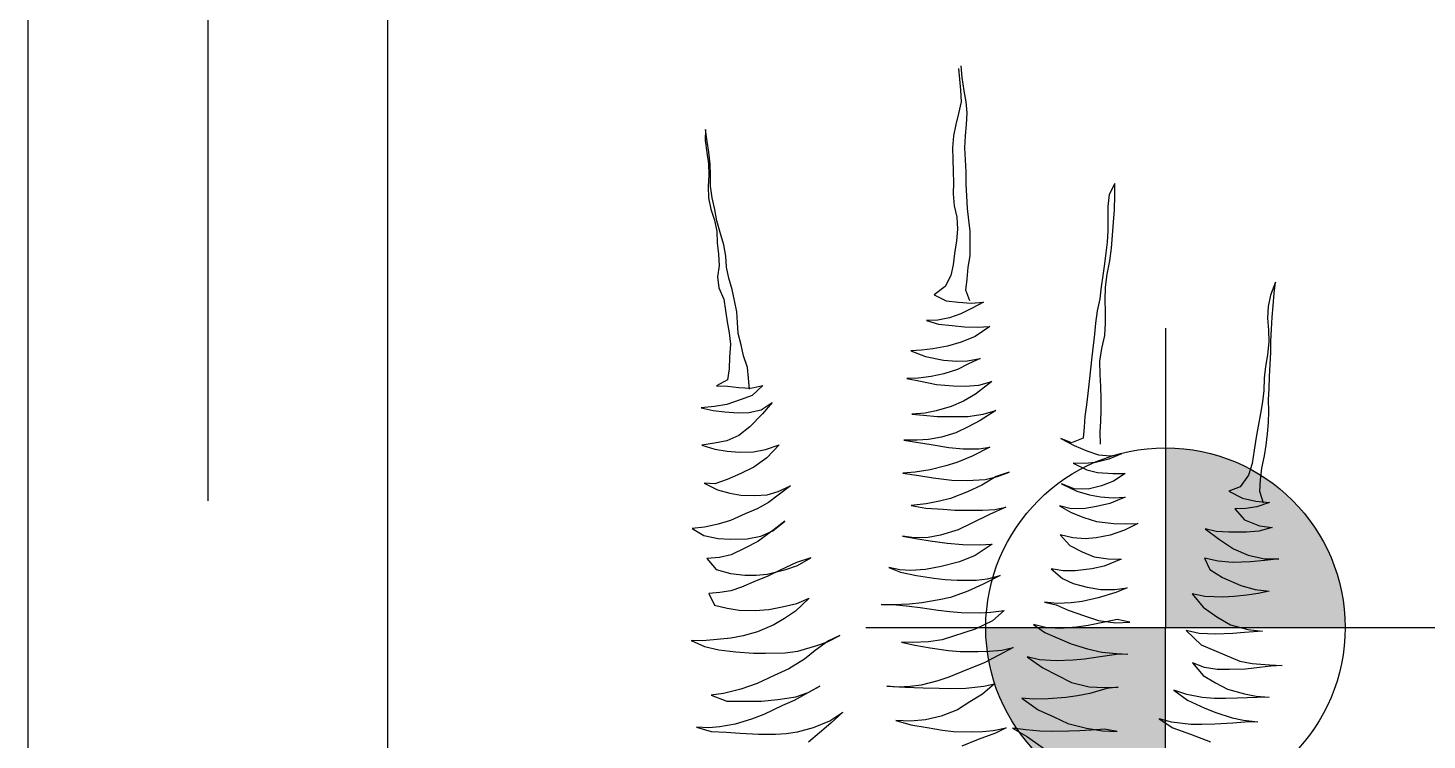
# Model space of a CAD drawing. Header units: metres. Extents: x -58 to 722, y -1100 to 345.
# Drawn here: x 197.078 to 197.662, y -488.984 to -488.687 of the extents above; entities that cross this region are included whole.
import ezdxf
from ezdxf.enums import TextEntityAlignment as Align

# ---------------------------------------------------------------- set-up
doc = ezdxf.new("R2010")
doc.units = ezdxf.units.M
doc.header["$MEASUREMENT"] = 0
doc.linetypes.add('CENTER2', pattern=[1.125, 0.75, -0.125, 0.125, -0.125])
doc.linetypes.add('CENTERX2', pattern=[4, 2.5, -0.5, 0.5, -0.5])
doc.layers.get('0').update_dxf_attribs({"color": 255})
for name, color, linetype in [('A-INDICADORES', 149, 'Continuous'), ('A-TEXTOS', 131, 'Continuous'), ('FSR_ARQ_005VEGETACION', 64, 'Continuous'), ('FSR_ARQ_010MUROBAJO', 33, 'Continuous'), ('FSR_ARQ_016EJES', 135, 'CENTER2')]:
    doc.layers.add(name, color=color, linetype=linetype)
doc.styles.add('ESPACIOS', font='GOTHIC.TTF')

# ---------------------------------------------------------------- blocks, each defined once
blk = doc.blocks.new('ARP-NPT')
h = blk.add_hatch(color=256)
edge = h.paths.add_edge_path()
edge.add_ellipse((4.547473508864641e-13, 0), major_axis=(0.0530330085889924, 0.05303300858899069), ratio=0.9999999999999806, start_angle=314.99999999999943, end_angle=405.00000000000057, ccw=False)
edge.add_line((0.07500000009332553, 0), (-1.256356130241443e-13, 1.186550859046596e-15))
edge.add_line((4.547473508864641e-13, 0), (4.559339017455107e-13, 0.07500000009345113))
edge = h.paths.add_edge_path()
edge.add_line((-0.07500000009360974, 0), (-1.585814812798958e-13, -1.186550859046596e-15))
edge.add_line((4.547473508864641e-13, 0), (4.535608000274175e-13, -0.07500000009345113))
edge.add_ellipse((4.547473508864641e-13, 0), major_axis=(0.0530330085889924, 0.05303300858899069), ratio=0.9999999999999806, start_angle=134.9999999999994, end_angle=225.0000000000006, ccw=False)
for p, q in [((4.547473508864641e-13, 0.125), (4.547473508864641e-13, 0)), ((-0.1249999999995453, 0), (0.9750000000004775, 0)), ((1.023181539494544e-12, -0.125), (4.547473508864641e-13, 0))]:
    blk.add_line(p, q)
blk.add_circle((4.547473508864641e-13, 0), 0.075)
at = {"layer": 'A-TEXTOS', "style": 'ESPACIOS'}
blk.add_attdef('N.P.T.', text='', height=0.09, dxfattribs=at).set_placement((0.4740896149224341, 0.02276895428546766), align=Align.CENTER)
blk = doc.blocks.new('arbustos 01')
at = {"layer": 'FSR_ARQ_005VEGETACION', "color": 103}
for p, q in [((188.566211335696, -31.46026428438283), (188.566638052089, -31.46527917688581)), ((188.5679413911189, -31.4644246980583), (188.567390287886, -31.45905287408754)), ((188.566638052089, -31.46527917688581), (188.5671842866059, -31.4702924464838)), ((188.568862409061, -31.47062828018321), (188.5679413911189, -31.4644246980583)), ((188.5673784583718, -31.47578865729461), (188.5662563078648, -31.48118320193871)), ((188.5671842866059, -31.4702924464838), (188.5673784583718, -31.47578865729461)), ((188.569768820857, -31.47575619918958), (188.568862409061, -31.47062828018321)), ((188.5701955372501, -31.48077109169279), (188.569768820857, -31.47575619918958)), ((188.5662563078648, -31.48118320193871), (188.5650097705182, -31.4862208151153)), ((188.5699116365181, -31.48627379412457), (188.5701955372501, -31.48077109169279)), ((188.4488478911691, -31.48851538775771), (188.448678639846, -31.4936579129112)), ((188.4496412764607, -31.49412300216641), (188.4488478911691, -31.48851538775771)), ((188.5650097705182, -31.4862208151153), (188.5638859971064, -31.49149584163505)), ((188.569385453728, -31.49154070611814), (188.5699116365181, -31.48627379412457)), ((188.448678639846, -31.4936579129112), (188.4494704022325, -31.49914600919583)), ((188.4504265472267, -31.4991330259539), (188.4496412764607, -31.49412300216641)), ((188.5638859971064, -31.49149584163505), (188.5633630601262, -31.49700178987731)), ((188.5691015529959, -31.4970434085499), (188.569385453728, -31.49154070611814)), ((188.4494704022325, -31.49914600919583), (188.4502605417141, -31.50451458735611)), ((188.4510987914889, -31.50462274514351), (188.4504265472267, -31.4991330259539)), ((188.5633630601262, -31.49700178987731), (188.5635539860816, -31.50225896443943)), ((188.5694168657911, -31.50265751457957), (188.5691015529959, -31.4970434085499)), ((188.4502605417141, -31.50451458735611), (188.450451467669, -31.50977176191823)), ((188.4511669535089, -31.50964250636245), (188.4510987914889, -31.50462274514351)), ((188.5635539860816, -31.50225896443943), (188.5637514036574, -31.50799421149868)), ((188.5637514036574, -31.50799421149868), (188.5638228114879, -31.5132530089663)), ((188.5697305556808, -31.50815210248514), (188.5694168657911, -31.50265751457957)), ((188.5698100780378, -31.51400849057396), (188.5697305556808, -31.50815210248514)), ((188.450451467669, -31.50977176191823), (188.4501626982214, -31.51491590997725)), ((188.4512383613399, -31.5149013038301), (188.4511669535089, -31.50964250636245)), ((188.5638228114879, -31.5132530089663), (188.5637730782891, -31.51839391121458)), ((188.5700010039926, -31.51926566513608), (188.5698100780378, -31.51400849057396)), ((188.6386590092325, -31.51355176965071), (188.6359798772997, -31.51872837581424)), ((188.6387352857784, -31.51916912149083), (188.6386590092325, -31.51355176965071)), ((188.4501626982214, -31.51491590997725), (188.4502341060525, -31.52017470744462)), ((188.4502341060525, -31.52017470744462), (188.4513811770016, -31.52541889876483)), ((188.4519089826972, -31.52027150489533), (188.4512383613399, -31.5149013038301)), ((188.4531771946761, -31.52563359143467), (188.4519089826972, -31.52027150489533)), ((188.5637730782891, -31.51839391121458), (188.5642079092086, -31.52400639433924)), ((188.5703195625983, -31.52511880741442), (188.5700010039926, -31.51926566513608)), ((188.6359798772997, -31.51872837581424), (188.6354569403195, -31.52423432405648)), ((188.6385855093187, -31.52574586413566), (188.6387352857784, -31.51916912149083)), ((188.4513811770016, -31.52541889876483), (188.4530046975425, -31.53053708033976)), ((188.4542047475009, -31.53087940566013), (188.4531771946761, -31.52563359143467)), ((188.5642079092086, -31.52400639433924), (188.5653533572522, -31.52913106753513)), ((188.5709918068605, -31.53060852660403), (188.5703195625983, -31.52511880741442)), ((188.6354569403195, -31.52423432405648), (188.6354104529312, -31.52961426255344)), ((188.6380658181495, -31.53149084862632), (188.6385855093187, -31.52574586413566)), ((188.4530046975425, -31.53053708033976), (188.4541533913965, -31.53590078978431)), ((188.4557136186329, -31.53635776451331), (188.4542047475009, -31.53087940566013)), ((188.5653533572522, -31.52913106753513), (188.5657881881718, -31.53474355065953)), ((188.5715396642834, -31.53574131432636), (188.5709918068605, -31.53060852660403)), ((188.6354104529312, -31.52961426255344), (188.6353720800693, -31.53559179167183)), ((188.6375509956947, -31.53759438748978), (188.6380658181495, -31.53149084862632)), ((188.4541533913965, -31.53590078978431), (188.4543426944465, -31.54103844622236)), ((188.4573452537003, -31.54207353670969), (188.4557136186329, -31.53635776451331)), ((188.5652652511916, -31.54024949890179), (188.5643870056489, -31.54599935210844)), ((188.5657881881718, -31.53474355065953), (188.5652652511916, -31.54024949890179)), ((188.5716191866404, -31.54159770241491), (188.5715396642834, -31.53574131432636)), ((188.6350833106218, -31.54073593973085), (188.6344343638969, -31.54576543838123)), ((188.6353720800693, -31.53559179167183), (188.6350833106218, -31.54073593973085)), ((188.6371540684604, -31.54357678532389), (188.6375509956947, -31.53759438748978)), ((188.4543426944465, -31.54103844622236), (188.4548921747738, -31.54629075206876)), ((188.4548921747738, -31.54629075206876), (188.4552026188536, -31.55154630372567)), ((188.458372806525, -31.54731935093512), (188.4573452537003, -31.54207353670969)), ((188.5643870056489, -31.54599935210844), (188.5637413047344, -31.55126788700726)), ((188.5706895849933, -31.55236893974574), (188.571574322157, -31.54709715903621)), ((188.571574322157, -31.54709715903621), (188.5716191866404, -31.54159770241491)), ((188.6344343638969, -31.54576543838123), (188.6339049352958, -31.55079331412635)), ((188.6363969639475, -31.54944453374937), (188.6371540684604, -31.54357678532389)), ((188.4552026188536, -31.55154630372567), (188.4544390227192, -31.55693597965431)), ((188.4585621095744, -31.55245700737292), (188.458372806525, -31.54731935093512)), ((188.459705934713, -31.55746216244473), (188.4585621095744, -31.55245700737292)), ((188.5637413047344, -31.55126788700726), (188.5626142855121, -31.55630387727858)), ((188.5702861661381, -31.5578732650825), (188.5706895849933, -31.55236893974574)), ((188.6339049352958, -31.55079331412635), (188.6331413391619, -31.55618299005448)), ((188.6351650327482, -31.55555781004424), (188.6363969639475, -31.54944453374937)), ((188.4544390227192, -31.55693597965431), (188.4551047753609, -31.56194762634681)), ((188.4612115600351, -31.56270148504922), (188.459705934713, -31.55746216244473)), ((188.5626142855121, -31.55630387727858), (188.5599335306743, -31.56136096531804)), ((188.5696388423181, -31.56302228185722), (188.5702861661381, -31.5578732650825)), ((188.6331413391619, -31.55618299005448), (188.632377743028, -31.56157266598313)), ((188.6342916559215, -31.56166621762339), (188.6351650327482, -31.55555781004424)), ((188.7131573888812, -31.55939991892006), (188.7108481716574, -31.56540828323774)), ((188.7126279602795, -31.5644277946652), (188.7131573888812, -31.55939991892006)), ((188.4551047753609, -31.56194762634681), (188.4574470275523, -31.56717558861465)), ((188.4623570080787, -31.56782615824535), (188.4612115600351, -31.56270148504922)), ((188.5599335306743, -31.56136096531804), (188.5548461842989, -31.5652553302199)), ((188.5548461842989, -31.5652553302199), (188.5605008629596, -31.56792797053141)), ((188.5715139038146, -31.56800210774595), (188.5696388423181, -31.56302228185722)), ((188.632377743028, -31.56157266598313), (188.6317352879235, -31.56708023713037)), ((188.6342532830591, -31.5676437467418), (188.6342916559215, -31.56166621762339)), ((188.7108481716574, -31.56540828323774), (188.7097227753405, -31.57056379163369)), ((188.7121098920153, -31.57029229727996), (188.7126279602795, -31.5644277946652)), ((188.4574470275523, -31.56717558861465), (188.4581160260045, -31.57242627155581)), ((188.4581160260045, -31.57242627155581), (188.4589045425812, -31.57767533159175)), ((188.4633845609039, -31.57307197247081), (188.4623570080787, -31.56782615824535)), ((188.4636917591726, -31.57808848787928), (188.4633845609039, -31.57307197247081)), ((188.5605008629596, -31.56792797053141), (188.5662474703558, -31.56856717982522)), ((188.5662474703558, -31.56856717982522), (188.5721119729707, -31.56908524808943)), ((188.5725013625431, -31.57135122373488), (188.5672782689905, -31.57405203029934)), ((188.5721119729707, -31.56908524808943), (188.5777244560952, -31.56865041717042)), ((188.5777244560952, -31.56865041717042), (188.5725013625431, -31.57135122373488)), ((188.6304952421983, -31.57259592280406), (188.6297365147799, -31.57834415310521)), ((188.6317352879235, -31.56708023713037), (188.6304952421983, -31.57259592280406)), ((188.6343246908896, -31.57290254420917), (188.6342532830591, -31.5676437467418)), ((188.6342798264068, -31.57840200083047), (188.6343246908896, -31.57290254420917)), ((188.7097227753405, -31.57056379163369), (188.709438874609, -31.57606649406518)), ((188.7115837092246, -31.57555920927379), (188.7121098920153, -31.57029229727996)), ((188.4589045425812, -31.57767533159175), (188.4598109543765, -31.58280325059837)), ((188.4639989574414, -31.58310500328776), (188.4636917591726, -31.57808848787928)), ((188.5565589646278, -31.57694700862916), (188.5513017900659, -31.57713793458427)), ((188.5513017900659, -31.57713793458427), (188.5569418625796, -31.57873491177727)), ((188.5620421921964, -31.57579669186962), (188.5565589646278, -31.57694700862916)), ((188.5569418625796, -31.57873491177727), (188.563287683502, -31.5794855246692)), ((188.5672782689905, -31.57405203029934), (188.5620421921964, -31.57579669186962)), ((188.563287683502, -31.5794855246692), (188.5689131498683, -31.58000683874415)), ((188.6297365147799, -31.57834415310521), (188.6293266043031, -31.58337040594537)), ((188.6341170667046, -31.58402259848108), (188.6342798264068, -31.57840200083047)), ((188.709438874609, -31.57606649406518), (188.7099916007474, -31.58155783616004)), ((188.7112998084931, -31.58106191170555), (188.7115837092246, -31.57555920927379)), ((188.4598109543765, -31.58280325059837), (188.4604799528288, -31.58805393353953)), ((188.4653850646386, -31.5883459487975), (188.4639989574414, -31.58310500328776)), ((188.5739945814866, -31.58448036544569), (188.5674567885678, -31.58719902396778)), ((188.5689131498683, -31.58000683874415), (188.5747727837679, -31.58016635263559)), ((188.5807454441703, -31.57984617112493), (188.5739945814866, -31.58448036544569)), ((188.5747727837679, -31.58016635263559), (188.5807454441703, -31.57984617112493)), ((188.6293266043031, -31.58337040594537), (188.6286809033881, -31.58863894084418)), ((188.6326444763517, -31.59001960246208), (188.6341170667046, -31.58402259848108)), ((188.7099916007474, -31.58155783616004), (188.7100646314834, -31.58693615175176)), ((188.7110207764771, -31.58692316850983), (188.7112998084931, -31.58106191170555)), ((188.4604799528288, -31.58805393353953), (188.4600846484984, -31.59415584949798)), ((188.4665305126827, -31.59347062199336), (188.4653850646386, -31.5883459487975)), ((188.549096438778, -31.59079545885461), (188.5440799233697, -31.59110265712359)), ((188.5440799233697, -31.59110265712359), (188.5509297832733, -31.59375906838245)), ((188.5542292265005, -31.59024760143221), (188.549096438778, -31.59079545885461)), ((188.5610255305315, -31.58895991459068), (188.5542292265005, -31.59024760143221)), ((188.5674567885678, -31.58719902396778), (188.5610255305315, -31.58895991459068)), ((188.6286809033881, -31.58863894084418), (188.6280368253787, -31.59402699386732)), ((188.6317678537144, -31.5958889737928), (188.6326444763517, -31.59001960246208)), ((188.7100646314834, -31.58693615175176), (188.7094302909048, -31.59304131352069)), ((188.7106838967364, -31.59732773694145), (188.7109694203733, -31.59194455263403)), ((188.7109694203733, -31.59194455263403), (188.7110207764771, -31.58692316850983)), ((188.4600846484984, -31.59415584949798), (188.4597991248619, -31.59953903380543)), ((188.4683963152823, -31.59882459400649), (188.4665305126827, -31.59347062199336)), ((188.4688230316753, -31.60383948650973), (188.4683963152823, -31.59882459400649)), ((188.5509297832733, -31.59375906838245), (188.5592025003314, -31.59555937790886)), ((188.5592025003314, -31.59555937790886), (188.565423934414, -31.59595305933327)), ((188.565423934414, -31.59595305933327), (188.5704436956326, -31.59588489731323)), ((188.570820101963, -31.59719472796422), (188.5657149036303, -31.5997743934991)), ((188.5704436956326, -31.59588489731323), (188.57616595945, -31.5947313347432)), ((188.57616595945, -31.5947313347432), (188.570820101963, -31.59719472796422)), ((188.6280368253787, -31.59402699386732), (188.6273959931796, -31.59965408313887)), ((188.6318522447874, -31.60210391625439), (188.6317678537144, -31.5958889737928)), ((188.7085471766472, -31.59843261235429), (188.7079030986372, -31.60382066537743)), ((188.7094302909048, -31.59304131352069), (188.7085471766472, -31.59843261235429)), ((188.7104048647208, -31.60318899374625), (188.7106838967364, -31.59732773694145)), ((188.4590306600126, -31.60457015536103), (188.4540482256141, -31.60738723423938)), ((188.4597991248619, -31.59953903380543), (188.4590306600126, -31.60457015536103)), ((188.4692513709734, -31.60897389713704), (188.4688230316753, -31.60383948650973)), ((188.5477195998344, -31.60384403216732), (188.5422233890238, -31.60403820393265)), ((188.5422233890238, -31.60403820393265), (188.548575701567, -31.6052668893217)), ((188.5534467323676, -31.60304902397005), (188.5477195998344, -31.60384403216732)), ((188.548575701567, -31.6052668893217), (188.5560069230394, -31.606720004812)), ((188.5594064095282, -31.60177269746521), (188.5534467323676, -31.60304902397005)), ((188.5657149036303, -31.5997743934991), (188.5594064095282, -31.60177269746521)), ((188.5816903365137, -31.60541493519035), (188.5741190760125, -31.61125567109065)), ((188.5756160099443, -31.60705143897319), (188.5816903365137, -31.60541493519035)), ((188.6267567838855, -31.60540069053481), (188.6262338469054, -31.6109066387773)), ((188.6273959931796, -31.59965408313887), (188.6267567838855, -31.60540069053481)), ((188.6321675575826, -31.60771802228404), (188.6318522447874, -31.60210391625439)), ((188.7079030986372, -31.60382066537743), (188.707741961841, -31.6095607811524)), ((188.7102388592081, -31.60857055514817), (188.7104048647208, -31.60318899374625)), ((188.4540482256141, -31.60738723423938), (188.4590712326433, -31.60755810846749)), ((188.4590712326433, -31.60755810846749), (188.4643397675421, -31.6082038093825)), ((188.4643397675421, -31.6082038093825), (188.4699619880984, -31.6084860872085)), ((188.470485501942, -31.61182610306702), (188.4648957394909, -31.61393418772576)), ((188.4699619880984, -31.6084860872085), (188.4754435927616, -31.60721625232486)), ((188.4754435927616, -31.60721625232486), (188.470485501942, -31.61182610306702)), ((188.5560069230394, -31.606720004812), (188.563667443329, -31.6074527657463)), ((188.563667443329, -31.6074527657463), (188.5692880409798, -31.60761552544823)), ((188.5741190760125, -31.61125567109065), (188.5685455426139, -31.61455893699202)), ((188.5692880409798, -31.60761552544823), (188.5756160099443, -31.60705143897319)), ((188.6262338469054, -31.6109066387773), (188.6255881459909, -31.61617517367612)), ((188.6323649751579, -31.61345326934328), (188.6321675575826, -31.60771802228404)), ((188.707741961841, -31.6095607811524), (188.7072157790497, -31.61482769314598)), ((188.7099517126661, -31.61383422133126), (188.7102388592081, -31.60857055514817)), ((188.4531023949152, -31.61696329032706), (188.4468955669796, -31.61764527202119)), ((188.4468955669796, -31.61764527202119), (188.452411252653, -31.6188853177469)), ((188.4587083864187, -31.61605038691096), (188.4531023949152, -31.61696329032706)), ((188.4648957394909, -31.61393418772576), (188.4587083864187, -31.61605038691096)), ((188.469038878073, -31.61973539703644), (188.4746400008604, -31.61846393924731)), ((188.4746400008604, -31.61846393924731), (188.4798549798866, -31.6151655420614)), ((188.4798549798866, -31.6151655420614), (188.4753830760903, -31.62036649180402)), ((188.5627216126301, -31.61702882183425), (188.5558139050018, -31.61891572220219)), ((188.5685455426139, -31.61455893699202), (188.5627216126301, -31.61702882183425)), ((188.6255881459909, -31.61617517367612), (188.6248245498565, -31.6215648496045)), ((188.6323168648646, -31.61871368971615), (188.6323649751579, -31.61345326934328)), ((188.7072157790497, -31.61482769314598), (188.7062131466678, -31.6202206148851)), ((188.7100247434022, -31.61921253692324), (188.7099517126661, -31.61383422133126)), ((188.452411252653, -31.6188853177469), (188.4579188238011, -31.61952777285119)), ((188.4579188238011, -31.61952777285119), (188.4640207397592, -31.61992307718081)), ((188.4640207397592, -31.61992307718081), (188.469038878073, -31.61973539703644)), ((188.4753830760903, -31.62036649180402), (188.469368797015, -31.62642516618438)), ((188.5506892318057, -31.62006117024603), (188.5444791580595, -31.62050411569148)), ((188.5444791580595, -31.62050411569148), (188.5499851063021, -31.62102705267141)), ((188.5499851063021, -31.62102705267141), (188.5563293043194, -31.62165814743926)), ((188.5558139050018, -31.61891572220219), (188.5506892318057, -31.62006117024603)), ((188.5563293043194, -31.62165814743926), (188.5640996053014, -31.62167217672254)), ((188.5640996053014, -31.62167217672254), (188.5705535840117, -31.62158453983938)), ((188.5705535840117, -31.62158453983938), (188.5775921701006, -31.62053264343606)), ((188.5761969023359, -31.62342055328102), (188.5706201231267, -31.62648478293399)), ((188.5835469785457, -31.61889776255843), (188.5761969023359, -31.62342055328102)), ((188.5775921701006, -31.62053264343606), (188.5835469785457, -31.61889776255843)), ((188.6248245498565, -31.6215648496045), (188.6245341575041, -31.62658947953916)), ((188.631857221189, -31.62888084480433), (188.6322671316658, -31.6238545919644)), ((188.6322671316658, -31.6238545919644), (188.6323168648646, -31.61871368971615)), ((188.7062131466678, -31.6202206148851), (188.7050974877818, -31.62609323202605)), ((188.7094488274127, -31.62962035116533), (188.7099750102034, -31.6243534391715)), ((188.7099750102034, -31.6243534391715), (188.7100247434022, -31.61921253692324)), ((188.4644025916695, -31.63043742630509), (188.4586981798095, -31.63290568824208)), ((188.469368797015, -31.62642516618438), (188.4644025916695, -31.63043742630509)), ((188.5582519086026, -31.63119525380148), (188.5522906085367, -31.63235206218199)), ((188.5649189570773, -31.62919208111941), (188.5582519086026, -31.63119525380148)), ((188.5706201231267, -31.62648478293399), (188.5649189570773, -31.62919208111941)), ((188.6245341575041, -31.62658947953916), (188.6240063518084, -31.63173687340841)), ((188.6320513929543, -31.63437705561514), (188.631857221189, -31.62888084480433)), ((188.7042095048077, -31.63112597648691), (188.7033361279814, -31.63723438406632)), ((188.7050974877818, -31.62609323202605), (188.7042095048077, -31.63112597648691)), ((188.708922644622, -31.6348872631589), (188.7094488274127, -31.62962035116533)), ((188.4529759159922, -31.63405925081211), (188.4472487834594, -31.63485425900939)), ((188.4472487834594, -31.63485425900939), (188.4532522790611, -31.63680492185966)), ((188.4586981798095, -31.63290568824208), (188.4529759159922, -31.63405925081211)), ((188.4532522790611, -31.63680492185966), (188.4590021322678, -31.63768316740187)), ((188.4590021322678, -31.63768316740187), (188.4646275986341, -31.63820448147682)), ((188.4646275986341, -31.63820448147682), (188.4711994725632, -31.63799570356406)), ((188.4711994725632, -31.63799570356406), (188.4766827001319, -31.63684538680452)), ((188.4766827001319, -31.63684538680452), (188.4829895713289, -31.63472756471436)), ((188.4829895713289, -31.63472756471436), (188.4773338466262, -31.64078137037899)), ((188.5470350568797, -31.63266250626119), (188.5408184915131, -31.63262737920954)), ((188.5408184915131, -31.63262737920954), (188.5476456307433, -31.63361053672894)), ((188.5522906085367, -31.63235206218199), (188.5470350568797, -31.63266250626119)), ((188.5476456307433, -31.63361053672894), (188.5535166249789, -31.63460667749052)), ((188.5535166249789, -31.63460667749052), (188.561782850416, -31.63592891451955)), ((188.561782850416, -31.63592891451955), (188.5683660846816, -31.63655676347692)), ((188.5683660846816, -31.63655676347692), (188.5756583131667, -31.63657728438114)), ((188.5807878550787, -31.63579039071008), (188.572596283283, -31.63996598739685)), ((188.5756583131667, -31.63657728438114), (188.5807878550787, -31.63579039071008)), ((188.618655625606, -31.63384171225692), (188.613606652092, -31.63175854804039)), ((188.613606652092, -31.63175854804039), (188.6198670359009, -31.63502066444691)), ((188.6240063518084, -31.63173687340841), (188.618655625606, -31.63384171225692)), ((188.6198670359009, -31.63502066444691), (188.6257591279051, -31.63757054082387)), ((188.6257591279051, -31.63757054082387), (188.6311634099806, -31.63940980007599)), ((188.7033361279814, -31.63723438406632), (188.7023432330304, -31.64334441455071)), ((188.7081541797722, -31.63991838471453), (188.708922644622, -31.6348872631589)), ((188.4773338466262, -31.64078137037899), (188.4712968468781, -31.64516679101985)), ((188.5603459639784, -31.64455531723448), (188.5530780790715, -31.64632756819407)), ((188.5653446274287, -31.64293341959905), (188.5603459639784, -31.64455531723448)), ((188.572596283283, -31.63996598739685), (188.5653446274287, -31.64293341959905)), ((188.6247629871436, -31.64344153505983), (188.6193814257414, -31.64327552954716)), ((188.6193814257414, -31.64327552954716), (188.6256385637392, -31.64629860970528)), ((188.6297762567413, -31.64289530054242), (188.6247629871436, -31.64344153505983)), ((188.6358522062157, -31.64137831488391), (188.6297762567413, -31.64289530054242)), ((188.6311634099806, -31.63940980007599), (188.6366693582227, -31.63993273705618)), ((188.6417956543238, -31.63890680713643), (188.6358522062157, -31.64137831488391)), ((188.6366693582227, -31.63993273705618), (188.6417956543238, -31.63890680713643)), ((188.7023432330304, -31.64334441455071), (188.7006234919023, -31.64874707372127)), ((188.706915756952, -31.64555358851254), (188.7081541797722, -31.63991838471453)), ((188.4589416155959, -31.65083340688106), (188.453230712115, -31.65282359632094)), ((188.4652403722665, -31.64811799416943), (188.4589416155959, -31.65083340688106)), ((188.4712968468781, -31.64516679101985), (188.4652403722665, -31.64811799416943)), ((188.546160634012, -31.64749735981651), (188.5403091146383, -31.64793543654623)), ((188.5403091146383, -31.64793543654623), (188.5477354673951, -31.6490299976638)), ((188.5530780790715, -31.64632756819407), (188.546160634012, -31.64749735981651)), ((188.5477354673951, -31.6490299976638), (188.5544447114059, -31.65013429621277)), ((188.5544447114059, -31.65013429621277), (188.5630646225002, -31.65109311015359)), ((188.5630646225002, -31.65109311015359), (188.5702405786714, -31.65135429021174)), ((188.5702405786714, -31.65135429021174), (188.5784824605298, -31.65088375537722)), ((188.5836038879154, -31.64949927108494), (188.577083946954, -31.65353262897377)), ((188.5784824605298, -31.65088375537722), (188.5842014785367, -31.6494911565585)), ((188.5896733457684, -31.64750421292908), (188.5836038879154, -31.64949927108494)), ((188.5842014785367, -31.6494911565585), (188.5896733457684, -31.64750421292908)), ((188.6256385637392, -31.64629860970528), (188.6306761769158, -31.64754514705193)), ((188.6306761769158, -31.64754514705193), (188.6377358607737, -31.64804698626375)), ((188.6377358607737, -31.64804698626375), (188.6434743536434, -31.64808860493636)), ((188.6434743536434, -31.64808860493636), (188.6380235841795, -31.65162928418115)), ((188.7006234919023, -31.64874707372127), (188.696871942662, -31.65417732228064)), ((188.7058666371811, -31.65632644874835), (188.7061521608182, -31.65094326444093)), ((188.7061521608182, -31.65094326444093), (188.706915756952, -31.64555358851254)), ((188.453230712115, -31.65282359632094), (188.4482060821809, -31.65253320396823)), ((188.4482060821809, -31.65253320396823), (188.4544632201787, -31.65555628412659)), ((188.4544632201787, -31.65555628412659), (188.4601032926924, -31.65715326131982)), ((188.4601032926924, -31.65715326131982), (188.4652555552774, -31.65803962138821)), ((188.4774464039518, -31.65787408505356), (188.4825662084324, -31.65637008263698)), ((188.4825662084324, -31.65637008263698), (188.4882689973864, -31.65378230257563)), ((188.4882689973864, -31.65378230257563), (188.4831816510111, -31.65767666747749)), ((188.5703119865024, -31.6566130876791), (188.5624627400269, -31.65958863440751)), ((188.577083946954, -31.65353262897377), (188.5703119865024, -31.6566130876791)), ((188.6197827525145, -31.65522409616274), (188.6138939063207, -31.65291325603447)), ((188.6138939063207, -31.65291325603447), (188.6211120580286, -31.65628190732342)), ((188.6263578722541, -31.65525435449869), (188.6197827525145, -31.65522409616274)), ((188.6211120580286, -31.65628190732342), (188.6269927896955, -31.65799515683049)), ((188.6324338217279, -31.65373736883989), (188.6263578722541, -31.65525435449869)), ((188.6380235841795, -31.65162928418115), (188.6324338217279, -31.65373736883989)), ((188.696871942662, -31.65417732228064), (188.6915195935542, -31.65616264300482)), ((188.6915195935542, -31.65616264300482), (188.6979011183923, -31.65954265463043)), ((188.7076835769849, -31.66176834516612), (188.7058666371811, -31.65632644874835)), ((188.4652555552774, -31.65803962138821), (188.4717127797981, -31.65819102075347)), ((188.4717127797981, -31.65819102075347), (188.4774464039518, -31.65787408505356)), ((188.4780943046362, -31.66157103237934), (188.472872833989, -31.66439135706816)), ((188.4831816510111, -31.65767666747749), (188.4780943046362, -31.66157103237934)), ((188.5511409763271, -31.66213317289101), (188.5442170396464, -31.66282489201633)), ((188.5442170396464, -31.66282489201633), (188.5510490475921, -31.66416660390848)), ((188.5574592078606, -31.66085197767018), (188.5511409763271, -31.66213317289101)), ((188.5624627400269, -31.65958863440751), (188.5574592078606, -31.66085197767018)), ((188.5880996661129, -31.66366350328305), (188.5804959475069, -31.66711387669784)), ((188.5830928881356, -31.66468781029732), (188.5880996661129, -31.66366350328305)), ((188.6184734987271, -31.66444646659365), (188.6129561901482, -31.66308690274384)), ((188.6129561901482, -31.66308690274384), (188.6183767012761, -31.66612134323863)), ((188.6301732916623, -31.66333127688574), (188.6249258545319, -31.66423931158613)), ((188.6269927896955, -31.65799515683049), (188.6320255341566, -31.65888313980415)), ((188.6363703821665, -31.66193218644606), (188.6301732916623, -31.66333127688574)), ((188.6320255341566, -31.65888313980415), (188.6378900367716, -31.65940120806862)), ((188.6435041428016, -31.65908589527369), (188.6363703821665, -31.66193218644606)), ((188.6378900367716, -31.65940120806862), (188.6435041428016, -31.65908589527369)), ((188.6979011183923, -31.65954265463043), (188.7041355357167, -31.66089248104879)), ((188.7045297940049, -31.66351701106675), (188.6994002520929, -31.66430390473784)), ((188.7041355357167, -31.66089248104879), (188.7103602156097, -31.66152519872189)), ((188.7103602156097, -31.66152519872189), (188.7045297940049, -31.66351701106675)), ((188.4605143568965, -31.66981893668066), (188.4548002076056, -31.67157008987213)), ((188.4672863173485, -31.66673847797532), (188.4605143568965, -31.66981893668066)), ((188.472872833989, -31.66439135706816), (188.4672863173485, -31.66673847797532)), ((188.4800655960766, -31.67469368246919), (188.4857407956417, -31.6700740942956)), ((188.4857407956417, -31.6700740942956), (188.4806550721718, -31.6740879773218)), ((188.5510490475921, -31.66416660390848), (188.5590648764436, -31.66465545987865)), ((188.5590648764436, -31.66465545987865), (188.5644496836563, -31.66506050163947)), ((188.5644496836563, -31.66506050163947), (188.5723395027626, -31.66507290801779)), ((188.5804959475069, -31.66711387669784), (188.5720653394626, -31.67129271919509)), ((188.5723395027626, -31.66507290801779), (188.5773592639818, -31.66500474599747)), ((188.5773592639818, -31.66500474599747), (188.5830928881356, -31.66468781029732)), ((188.6183767012761, -31.66612134323863), (188.6242655474699, -31.6684321833669)), ((188.6249258545319, -31.66423931158613), (188.6184734987271, -31.66444646659365)), ((188.6242655474699, -31.6684321833669), (188.6301479020419, -31.67026495099807)), ((188.6301479020419, -31.67026495099807), (188.638170222515, -31.67123187946508)), ((188.6994002520929, -31.66430390473784), (188.6943821137792, -31.6644915848822)), ((188.6943821137792, -31.6644915848822), (188.6988740693027, -31.66957081673138)), ((188.6988740693027, -31.66957081673138), (188.7057255521112, -31.67234674611486)), ((188.448483598977, -31.67297080321679), (188.4427532206343, -31.67352677516563)), ((188.4427532206343, -31.67352677516563), (188.4480574594483, -31.67680187481406)), ((188.4480574594483, -31.67680187481406), (188.4547699492696, -31.67814520961171)), ((188.4548002076056, -31.67157008987213), (188.448483598977, -31.67297080321679)), ((188.4806550721718, -31.6740879773218), (188.473198461079, -31.67956853594385)), ((188.4746002204653, -31.6771586985957), (188.4800655960766, -31.67469368246919)), ((188.557792949477, -31.67662674716733), (188.5521885808786, -31.67765916870804)), ((188.5660088648511, -31.67424392234464), (188.557792949477, -31.67662674716733)), ((188.5720653394626, -31.67129271919509), (188.5660088648511, -31.67424392234464)), ((188.6192528547351, -31.67782438198455), (188.6133769917837, -31.67646968685049)), ((188.6133769917837, -31.67646968685049), (188.6178673244018, -31.68142940057532)), ((188.6364504813868, -31.6766345386354), (188.6300127317295, -31.6779173567612)), ((188.6432321792704, -31.67427118867559), (188.6364504813868, -31.6766345386354)), ((188.638170222515, -31.67123187946508), (188.6439103382901, -31.67139301626177)), ((188.6494065491007, -31.67119884449643), (188.6432321792704, -31.67427118867559)), ((188.6439103382901, -31.67139301626177), (188.6494065491007, -31.67119884449643)), ((188.6856773424352, -31.67489023855676), (188.6806397292587, -31.67364370121008)), ((188.6806397292587, -31.67364370121008), (188.6871634928939, -31.67869534367021)), ((188.6915402221448, -31.67528878869689), (188.6856773424352, -31.67489023855676)), ((188.6996674545947, -31.67517843114035), (188.6915402221448, -31.67528878869689)), ((188.7055189739673, -31.6747403544106), (188.6996674545947, -31.67517843114035)), ((188.7115933005367, -31.67310385062775), (188.7055189739673, -31.6747403544106)), ((188.7057255521112, -31.67234674611486), (188.7115933005367, -31.67310385062775)), ((188.4547699492696, -31.67814520961171), (188.4605116879498, -31.67842586453276)), ((188.4605116879498, -31.67842586453276), (188.4681608479025, -31.67832199859718)), ((188.4673810227168, -31.68251649328293), (188.460730203294, -31.68571484720737)), ((188.473198461079, -31.67956853594385), (188.4673810227168, -31.68251649328293)), ((188.4681608479025, -31.67832199859718), (188.4746002204653, -31.6771586985957)), ((188.54561670695, -31.67786794662052), (188.5402270310213, -31.67710435048669)), ((188.5402270310213, -31.67710435048669), (188.5472964523102, -31.67832329844428)), ((188.5521885808786, -31.67765916870804), (188.54561670695, -31.67786794662052)), ((188.5472964523102, -31.67832329844428), (188.5530479284218, -31.67932106211084)), ((188.5530479284218, -31.67932106211084), (188.56095073077, -31.68028961348307)), ((188.56095073077, -31.68028961348307), (188.5681315556572, -31.68090934791426)), ((188.5681315556572, -31.68090934791426), (188.5759051024502, -31.68116241344597)), ((188.5818777628526, -31.68084223193532), (188.5739398334525, -31.68609024592988)), ((188.5759051024502, -31.68116241344597), (188.5818777628526, -31.68084223193532)), ((188.6178673244018, -31.68142940057532), (188.6235252488728, -31.68434107713551)), ((188.6249978392263, -31.67834407315426), (188.6192528547351, -31.67782438198455)), ((188.6300127317295, -31.6779173567612), (188.6249978392263, -31.67834407315426)), ((188.6871634928939, -31.67869534367021), (188.6936775190978, -31.68302987738478)), ((188.6936775190978, -31.68302987738478), (188.7005306248118, -31.68592532489208)), ((188.4553681167547, -31.68698305918603), (188.4495165973816, -31.68742113591551)), ((188.4495165973816, -31.68742113591551), (188.4537711395614, -31.69262313169951)), ((188.460730203294, -31.68571484720737), (188.4553681167547, -31.68698305918603)), ((188.491141362729, -31.68924672737624), (188.4835392670285, -31.6928166189151)), ((188.4976872701743, -31.68712565947534), (188.491141362729, -31.68924672737624)), ((188.4915193919649, -31.69067607615133), (188.4976872701743, -31.68712565947534)), ((188.5666881775986, -31.68905767813185), (188.5581104620411, -31.69120633542209)), ((188.5739398334525, -31.68609024592988), (188.5666881775986, -31.68905767813185)), ((188.6235252488728, -31.68434107713551), (188.629175058818, -31.68665516307429)), ((188.629175058818, -31.68665516307429), (188.6356436436752, -31.68764318930941)), ((188.641622795699, -31.68780108029561), (188.633776795034, -31.69101566327271)), ((188.6356436436752, -31.68764318930941), (188.641622795699, -31.68780108029561)), ((188.6865810852836, -31.6886250854152), (188.6802271498347, -31.68727688190207)), ((188.6802271498347, -31.68727688190207), (188.6828084382749, -31.69250159835916)), ((188.6932838376739, -31.68925131146707), (188.6865810852836, -31.6886250854152)), ((188.7016484834666, -31.68901818997571), (188.6932838376739, -31.68925131146707)), ((188.7005306248118, -31.68592532489208), (188.7080846102189, -31.68761585372583)), ((188.7082138657748, -31.68833133956611), (188.7016484834666, -31.68901818997571)), ((188.7080846102189, -31.68761585372583), (188.7147792480829, -31.68764448915626)), ((188.7147792480829, -31.68764448915626), (188.7082138657748, -31.68833133956611)), ((188.4537711395614, -31.69262313169951), (188.4604901210042, -31.69444453899428)), ((188.4604901210042, -31.69444453899428), (188.4670749781747, -31.69519190607573)), ((188.4670749781747, -31.69519190607573), (188.4723337756426, -31.69512049824469)), ((188.4777202057603, -31.69564505813013), (188.4713003080603, -31.69824257562261)), ((188.4723337756426, -31.69512049824469), (188.4774681862702, -31.69469215894663)), ((188.4774681862702, -31.69469215894663), (188.4861654199521, -31.69254187875141)), ((188.4835392670285, -31.6928166189151), (188.4777202057603, -31.69564505813013)), ((188.4861654199521, -31.69254187875141), (188.4915193919649, -31.69067607615133)), ((188.5390054141169, -31.69278069962758), (188.5338499057209, -31.6916553033105)), ((188.5338499057209, -31.6916553033105), (188.5392574336074, -31.69373359881131)), ((188.5440284211465, -31.69295157385621), (188.5390054141169, -31.69278069962758)), ((188.5392574336074, -31.69373359881131), (188.5466902779848, -31.69530623242596)), ((188.5509556036377, -31.69249889097908), (188.5440284211465, -31.69295157385621)), ((188.5466902779848, -31.69530623242596), (188.5547174671733, -31.69663171526573)), ((188.5581104620411, -31.69120633542209), (188.5509556036377, -31.69249889097908)), ((188.5855417828961, -31.69537637884287), (188.5775876244436, -31.6994292115948)), ((188.5797048696699, -31.69689011869116), (188.5855417828961, -31.69537637884287)), ((188.6146798616367, -31.69318761809965), (188.6091690446782, -31.69230612674696)), ((188.6091690446782, -31.69230612674696), (188.6143683715154, -31.69665851241891)), ((188.6202972134766, -31.69311134155315), (188.6146798616367, -31.69318761809965)), ((188.6280561541222, -31.69228874396683), (188.6202972134766, -31.69311134155315)), ((188.633776795034, -31.69101566327271), (188.6280561541222, -31.69228874396683)), ((188.6828084382749, -31.69250159835916), (188.6885972412073, -31.696248278884)), ((188.6885972412073, -31.696248278884), (188.6971349609979, -31.69995763258806)), ((188.4605988556555, -31.70245225331941), (188.4555888318677, -31.70323752408525)), ((188.4655958962008, -31.70071083755964), (188.4605988556555, -31.70245225331941)), ((188.4713003080603, -31.69824257562261), (188.4655958962008, -31.70071083755964)), ((188.5547174671733, -31.69663171526573), (188.5599843791667, -31.69715789805615)), ((188.5599843791667, -31.69715789805615), (188.5656065997229, -31.69744017588267)), ((188.5705782506484, -31.70263243423496), (188.5624883450191, -31.70549170864951)), ((188.5656065997229, -31.69744017588267), (188.5743330456991, -31.69744122192402)), ((188.5775876244436, -31.6994292115948), (188.5705782506484, -31.70263243423496)), ((188.5743330456991, -31.69744122192402), (188.5797048696699, -31.69689011869116)), ((188.6143683715154, -31.69665851241891), (188.6194205908389, -31.69898071288387)), ((188.6194205908389, -31.69898071288387), (188.625898913128, -31.70068584786451)), ((188.625898913128, -31.70068584786451), (188.6322496027663, -31.70179501512923)), ((188.6322496027663, -31.70179501512923), (188.6387052043815, -31.70182689637039)), ((188.6387052043815, -31.70182689637039), (188.6444323369148, -31.70103188817313)), ((188.6444323369148, -31.70103188817313), (188.6392027517417, -31.70325462224047)), ((188.6971349609979, -31.69995763258806), (188.7037344243164, -31.70178066278781)), ((188.7037344243164, -31.70178066278781), (188.7103192814869, -31.70252802986928)), ((188.7103192814869, -31.70252802986928), (188.7050750901669, -31.70367510081809)), ((188.4555888318677, -31.70323752408525), (188.4504544212407, -31.70366586338354)), ((188.4504544212407, -31.70366586338354), (188.4530389554913, -31.70912961608958)), ((188.4530389554913, -31.70912961608958), (188.4589148184427, -31.71048431122367)), ((188.4844884512241, -31.70989797325301), (188.4911603684147, -31.70825335494396)), ((188.4969842983985, -31.70578347010172), (188.4906114649507, -31.71184701319806)), ((188.4911603684147, -31.70825335494396), (188.4969842983985, -31.70578347010172)), ((188.5302574011951, -31.7087983280475), (188.5361137892837, -31.70871880569078)), ((188.5358779988455, -31.70896108774966), (188.5302574011951, -31.7087983280475)), ((188.5435239129876, -31.70861818556568), (188.5358779988455, -31.70896108774966)), ((188.5361137892837, -31.70871880569078), (188.5432978599814, -31.70957757637012)), ((188.549134773207, -31.70806383652209), (188.5435239129876, -31.70861818556568)), ((188.5572441536992, -31.7066387795986), (188.549134773207, -31.70806383652209)), ((188.5624883450191, -31.70549170864951), (188.5572441536992, -31.7066387795986)), ((188.6120159127148, -31.70828585148223), (188.6060302690704, -31.70764988799893)), ((188.6060302690704, -31.70764988799893), (188.6114280595245, -31.70901107475396)), ((188.6114280595245, -31.70901107475396), (188.6170794923752, -31.71144467881707)), ((188.618466645614, -31.70795917835063), (188.6120159127148, -31.70828585148223)), ((188.6235994333361, -31.70741132092798), (188.618466645614, -31.70795917835063)), ((188.6309884592727, -31.70575696518751), (188.6235994333361, -31.70741132092798)), ((188.6392027517417, -31.70325462224047), (188.6309884592727, -31.70575696518751)), ((188.6803494445918, -31.70508670532193), (188.6745947226702, -31.70384990540668)), ((188.6745947226702, -31.70384990540668), (188.6795793568371, -31.7099983087532)), ((188.6888401001302, -31.70533003342245), (188.6803494445918, -31.70508670532193)), ((188.6938566155385, -31.70502283515371), (188.6888401001302, -31.70533003342245)), ((188.6998260301305, -31.70446361739464), (188.6938566155385, -31.70502283515371)), ((188.7050750901669, -31.70367510081809), (188.6998260301305, -31.70446361739464)), ((188.4589148184427, -31.71048431122367), (188.4645451535251, -31.71136417967137)), ((188.4645451535251, -31.71136417967137), (188.4718406278206, -31.71162373682428)), ((188.4718406278206, -31.71162373682428), (188.4781702196906, -31.71117916847359)), ((188.4781702196906, -31.71117916847359), (188.4844884512241, -31.70989797325301)), ((188.4855176269543, -31.71526330560257), (188.4805368154609, -31.71819990260523)), ((188.4906114649507, -31.71184701319806), (188.4855176269543, -31.71526330560257)), ((188.5432978599814, -31.70957757637012), (188.5484468767558, -31.71022490019036)), ((188.5484468767558, -31.71022490019036), (188.5567114792875, -31.71142761909531)), ((188.5567114792875, -31.71142761909531), (188.562219050435, -31.71207007419957)), ((188.562219050435, -31.71207007419957), (188.567364821399, -31.71247836177113)), ((188.567364821399, -31.71247836177113), (188.5759733721563, -31.71260054884208)), ((188.5759733721563, -31.71260054884208), (188.5811110285944, -31.71241124579245)), ((188.5811110285944, -31.71241124579245), (188.587316233624, -31.71160974597424)), ((188.587316233624, -31.71160974597424), (188.5820012113369, -31.71634398355617)), ((188.6170794923752, -31.71144467881707), (188.6246464610242, -31.71409135264477)), ((188.6246464610242, -31.71409135264477), (188.6311296520283, -31.71615504199843)), ((188.6397317111646, -31.71579915657203), (188.6347249331879, -31.71682346358653)), ((188.6456059512116, -31.71703433358201), (188.6397317111646, -31.71579915657203)), ((188.6795793568371, -31.7099983087532), (188.6859771107275, -31.71457350162146)), ((188.6859771107275, -31.71457350162146), (188.6923618813756, -31.71819254949575)), ((188.4729314739499, -31.72153075789566), (188.4663806977892, -31.72329327142382)), ((188.4805368154609, -31.71819990260523), (188.4729314739499, -31.72153075789566)), ((188.5739242889501, -31.72015940296494), (188.55857136713, -31.72514948271185)), ((188.5820012113369, -31.71634398355617), (188.5739242889501, -31.72015940296494)), ((188.6065494910619, -31.71947731358492), (188.6010305595779, -31.71799823161079)), ((188.6010305595779, -31.71799823161079), (188.6062217718892, -31.72175302666156)), ((188.6062217718892, -31.72175302666156), (188.6119927228636, -31.72418500781943)), ((188.6133685157661, -31.71986288048314), (188.6065494910619, -31.71947731358492)), ((188.6208916659735, -31.71928256495571), (188.6133685157661, -31.71986288048314)), ((188.6263797622581, -31.71849080256893), (188.6208916659735, -31.71928256495571)), ((188.6347249331879, -31.71682346358653), (188.6263797622581, -31.71849080256893)), ((188.6311296520283, -31.71615504199843), (188.6390340772824, -31.71724311149475)), ((188.6390340772824, -31.71724311149475), (188.6456059512116, -31.71703433358201)), ((188.6777130850597, -31.722216746817), (188.6717177039834, -31.72086367458816)), ((188.6717177039834, -31.72086367458816), (188.6787406378844, -31.72746256104272)), ((188.6854866318522, -31.72246981234897), (188.6777130850597, -31.722216746817)), ((188.693373205148, -31.72224318247858), (188.6854866318522, -31.72246981234897)), ((188.6923618813756, -31.71819254949575), (188.7002809127767, -31.72035628211064)), ((188.6987466520241, -31.72181159737006), (188.693373205148, -31.72224318247858)), ((188.7071048061959, -31.72110040338161), (188.6987466520241, -31.72181159737006)), ((188.7002809127767, -31.72035628211064), (188.7071048061959, -31.72110040338161)), ((188.447524423545, -31.72558149856487), (188.4422623802672, -31.72541387014699)), ((188.4422623802672, -31.72541387014699), (188.4483983772352, -31.72831905508625)), ((188.4543304650069, -31.72501092046889), (188.447524423545, -31.72558149856487)), ((188.4483983772352, -31.72831905508625), (188.4549929718376, -31.72978353091321)), ((188.4606584339718, -31.72444683399385), (188.4543304650069, -31.72501092046889)), ((188.4663806977892, -31.72329327142382), (188.4606584339718, -31.72444683399385)), ((188.4916996421328, -31.73036096212151), (188.5005115252236, -31.72785050464829)), ((188.5059801466448, -31.72562452477046), (188.499705733553, -31.73013270934616)), ((188.5005115252236, -31.72785050464829), (188.5055085657689, -31.72610908888852)), ((188.5055085657689, -31.72610908888852), (188.5112064860074, -31.72316275445441)), ((188.5112064860074, -31.72316275445441), (188.5059801466448, -31.72562452477046)), ((188.5450804252358, -31.72640853412267), (188.5398183819579, -31.72624090570478)), ((188.5398183819579, -31.72624090570478), (188.5459349040635, -31.72771187315271)), ((188.552248266881, -31.72607212355965), (188.5450804252358, -31.72640853412267)), ((188.5459349040635, -31.72771187315271), (188.5530043253523, -31.72893082111032)), ((188.55857136713, -31.72514948271185), (188.552248266881, -31.72607212355965)), ((188.5530043253523, -31.72893082111032), (188.561627482257, -31.73012867129955)), ((188.5914940300801, -31.7287667999945), (188.5852050108409, -31.73219932145191)), ((188.5862498387596, -31.72991387094358), (188.5914940300801, -31.7287667999945)), ((188.6119927228636, -31.72418500781943), (188.6183661331753, -31.72696742882387)), ((188.6183661331753, -31.72696742882387), (188.6260493741377, -31.72937344349765)), ((188.6787406378844, -31.72746256104272), (188.6966543272401, -31.73498942623803)), ((188.4549929718376, -31.72978353091321), (188.4628957741864, -31.7307520822852)), ((188.4628957741864, -31.7307520822852), (188.4711522621922, -31.73135721056922)), ((188.4711522621922, -31.73135721056922), (188.476771236937, -31.73140045214682)), ((188.476771236937, -31.73140045214682), (188.4858529914757, -31.73115759322401)), ((188.4858529914757, -31.73115759322401), (188.4916996421328, -31.73036096212151)), ((188.4947395282075, -31.73414496946687), (188.4875073472165, -31.73854661916012)), ((188.499705733553, -31.73013270934616), (188.4947395282075, -31.73414496946687)), ((188.561627482257, -31.73012867129955), (188.5668927713454, -31.73053533596586)), ((188.5668927713454, -31.73053533596586), (188.5753801810729, -31.73053962781798)), ((188.5753801810729, -31.73053962781798), (188.5805194604165, -31.73046984289243)), ((188.5852050108409, -31.73219932145191), (188.5777256790747, -31.73600662633421)), ((188.5805194604165, -31.73046984289243), (188.5862498387596, -31.72991387094358)), ((188.6037644011111, -31.73445765174868), (188.598006433379, -31.73298181558474)), ((188.598006433379, -31.73298181558474), (188.6053684467892, -31.73814161583254)), ((188.6114200526847, -31.73483185830997), (188.6037644011111, -31.73445765174868)), ((188.6193066259805, -31.73460522843957), (188.6114200526847, -31.73483185830997)), ((188.6245589318269, -31.73405574811193), (188.6193066259805, -31.73460522843957)), ((188.6319576951945, -31.73311850111698), (188.6245589318269, -31.73405574811193)), ((188.6260493741377, -31.72937344349765), (188.6326439687407, -31.73083791932436)), ((188.6394727308758, -31.73194059496836), (188.6319576951945, -31.73311850111698)), ((188.6326439687407, -31.73083791932436), (188.6394678621599, -31.73158204059535)), ((188.6394678621599, -31.73158204059535), (188.6447315283432, -31.73186918713756)), ((188.6447315283432, -31.73186918713756), (188.6394727308758, -31.73194059496836)), ((188.6966543272401, -31.73498942623803), (188.7024074262567, -31.73610670802916)), ((188.4807370096694, -31.74174659598981), (188.4728975006263, -31.7454392514635)), ((188.4875073472165, -31.73854661916012), (188.4807370096694, -31.74174659598981)), ((188.5703545050971, -31.73897568144167), (188.5616751233726, -31.74244066100361)), ((188.5777256790747, -31.73600662633421), (188.5703545050971, -31.73897568144167)), ((188.6053684467892, -31.73814161583254), (188.6118694897511, -31.74152000455291)), ((188.6118694897511, -31.74152000455291), (188.6186095689617, -31.74489514746282)), ((188.680317671037, -31.73796068111461), (188.6746711069023, -31.73588563142426)), ((188.6746711069023, -31.73588563142426), (188.6796508723537, -31.741675480398)), ((188.6796508723537, -31.741675480398), (188.6853152884462, -31.74506522945506)), ((188.6860691471487, -31.73895844478115), (188.680317671037, -31.73796068111461)), ((188.6919271581426, -31.73899844054852), (188.6860691471487, -31.73895844478115)), ((188.6992161408174, -31.73877992520431), (188.6919271581426, -31.73899844054852)), ((188.7057799002201, -31.73797355667038), (188.6992161408174, -31.73877992520431)), ((188.7024074262567, -31.73610670802916), (188.7104265009193, -31.73683460024751)), ((188.7110305831609, -31.73730455821841), (188.7057799002201, -31.73797355667038)), ((188.7104265009193, -31.73683460024751), (188.7162861348183, -31.73699411413921)), ((188.7162861348183, -31.73699411413921), (188.7110305831609, -31.73730455821841)), ((188.4652824216834, -31.74805299800867), (188.4571811557173, -31.75007564555334)), ((188.4728975006263, -31.7454392514635), (188.4652824216834, -31.74805299800867)), ((188.501841984465, -31.74660024400997), (188.4949618662255, -31.75051895249042)), ((188.4965042415045, -31.74966122785243), (188.501841984465, -31.74660024400997)), ((188.5380689593578, -31.74706464871541), (188.5329231883938, -31.7466563611436)), ((188.5329231883938, -31.7466563611436), (188.541536607867, -31.74713710258756)), ((188.543804206417, -31.74686723113934), (188.5380689593578, -31.74706464871541)), ((188.541536607867, -31.74713710258756), (188.5497882271564, -31.7473836764983)), ((188.5488158531098, -31.74620147849785), (188.543804206417, -31.74686723113934)), ((188.5566780828268, -31.74418207676337), (188.5488158531098, -31.74620147849785)), ((188.5497882271564, -31.7473836764983), (188.5572032195763, -31.74764161074597)), ((188.5616751233726, -31.74244066100361), (188.5566780828268, -31.74418207676337)), ((188.5572032195763, -31.74764161074597), (188.5623441218243, -31.74769134394477)), ((188.5623441218243, -31.74769134394477), (188.5696347274044, -31.74759234672494)), ((188.5696347274044, -31.74759234672494), (188.5778701176418, -31.7466437393933)), ((188.5828752727137, -31.74549991425496), (188.5773228370833, -31.75035691577173)), ((188.5778701176418, -31.7466437393933), (188.5828752727137, -31.74549991425496)), ((188.6186095689617, -31.74489514746282), (188.626766013706, -31.74693611614287)), ((188.626766013706, -31.74693611614287), (188.6338240746579, -31.74731843723035)), ((188.6350257475218, -31.74778028067506), (188.6270472454909, -31.75004034156319)), ((188.6338240746579, -31.74731843723035), (188.6402764304632, -31.74711128222309)), ((188.6402764304632, -31.74711128222309), (188.6350257475218, -31.74778028067506)), ((188.6853152884462, -31.74506522945506), (188.6909748358229, -31.74809642413936)), ((188.6909748358229, -31.74809642413936), (188.6987743490992, -31.75026177965972)), ((188.4571811557173, -31.75007564555334), (188.4514540231845, -31.75087065375061)), ((188.4514540231845, -31.75087065375061), (188.4587835784903, -31.75364009151287)), ((188.4587835784903, -31.75364009151287), (188.4660758069755, -31.75366061241737)), ((188.4660758069755, -31.75366061241737), (188.4748006300461, -31.75354214033464)), ((188.4748006300461, -31.75354214033464), (188.4824416754728, -31.75284068377764)), ((188.4824416754728, -31.75284068377764), (188.4907933380236, -31.75165141729234)), ((188.489979431827, -31.75333603136875), (188.4846303285301, -31.75556038834134)), ((188.4949618662255, -31.75051895249042), (188.489979431827, -31.75333603136875)), ((188.4907933380236, -31.75165141729234), (188.4965042415045, -31.74966122785243)), ((188.5715135132459, -31.75390246373227), (188.5657058123146, -31.75756752981687)), ((188.5773228370833, -31.75035691577173), (188.5715135132459, -31.75390246373227)), ((188.6007840933534, -31.75266822507776), (188.5956366994839, -31.75214041938185)), ((188.5956366994839, -31.75214041938185), (188.6031230997349, -31.75765715109691)), ((188.6077145216549, -31.7524545784493), (188.6007840933534, -31.75266822507776)), ((188.6159547806078, -31.75186452549042), (188.6077145216549, -31.7524545784493)), ((188.6213249816736, -31.75119390413322), (188.6159547806078, -31.75186452549042)), ((188.6270472454909, -31.75004034156319), (188.6213249816736, -31.75119390413322)), ((188.6721201844843, -31.75050416940451), (188.6661150659765, -31.74843398843014)), ((188.6661150659765, -31.74843398843014), (188.6723949246477, -31.75313032232771)), ((188.679191228678, -31.75184263548643), (188.6721201844843, -31.75050416940451)), ((188.6723949246477, -31.75313032232771), (188.680454571941, -31.75684616765301)), ((188.6849362131692, -31.75236232665588), (188.679191228678, -31.75184263548643)), ((188.689955974388, -31.75229416463585), (188.6849362131692, -31.75236232665588)), ((188.6953342899797, -31.75222113389981), (188.689955974388, -31.75229416463585)), ((188.7046534578616, -31.75185551104224), (188.6953342899797, -31.75222113389981)), ((188.6987743490992, -31.75026177965972), (188.704286788962, -31.75126278913675)), ((188.704286788962, -31.75126278913675), (188.710270809702, -31.75177923449574)), ((188.710270809702, -31.75177923449574), (188.7046534578616, -31.75185551104224)), ((188.4759606842371, -31.75974247664907), (188.4702530265672, -31.76197170233738)), ((188.4846303285301, -31.75556038834134), (188.4759606842371, -31.75974247664907)), ((188.506484870176, -31.76279466141533), (188.5125251157351, -31.75864827702314)), ((188.5125251157351, -31.75864827702314), (188.5069775488203, -31.76386383291268)), ((188.5580956020882, -31.76053983073481), (188.5508277171814, -31.76231208169415)), ((188.5657058123146, -31.75756752981687), (188.5580956020882, -31.76053983073481)), ((188.6031230997349, -31.75765715109691), (188.6103396285373, -31.76090628426178)), ((188.6103396285373, -31.76090628426178), (188.6169553209076, -31.76392449570415)), ((188.680454571941, -31.75684616765301), (188.685501922549, -31.75880981374493)), ((188.685501922549, -31.75880981374493), (188.6930672682931, -31.76133696944829)), ((188.6930672682931, -31.76133696944829), (188.6983406719079, -31.76234122473606)), ((188.4504633280023, -31.76594616645983), (188.4447215893225, -31.76566551153881)), ((188.4447215893225, -31.76566551153881), (188.4515617117947, -31.76760481405216)), ((188.455478220506, -31.76551945006678), (188.4504633280023, -31.76594616645983)), ((188.4515617117947, -31.76760481405216), (188.4585002546222, -31.76798875804515)), ((188.4626347018139, -31.76434641263388), (188.455478220506, -31.76551945006678)), ((188.4702530265672, -31.76197170233738), (188.4626347018139, -31.76434641263388)), ((188.491492125634, -31.76789939057087), (188.4989941780734, -31.76576533942804)), ((188.4989941780734, -31.76576533942804), (188.506484870176, -31.76279466141533)), ((188.5069775488203, -31.76386383291268), (188.5017787988465, -31.76835741134122)), ((188.5439021575953, -31.76288428269537), (188.5370847557971, -31.76261823392149)), ((188.5370847557971, -31.76261823392149), (188.5441639145173, -31.76455429062462)), ((188.5508277171814, -31.76231208169415), (188.5439021575953, -31.76288428269537)), ((188.5441639145173, -31.76455429062462), (188.5515935130846, -31.76588788799059)), ((188.5515935130846, -31.76588788799059), (188.5587808295928, -31.76698569491862)), ((188.5587808295928, -31.76698569491862), (188.5639298463673, -31.7676330187386)), ((188.5639298463673, -31.7676330187386), (188.5720603246272, -31.76776169743049)), ((188.5720603246272, -31.76776169743049), (188.5773191220951, -31.76769028959997)), ((188.5773191220951, -31.76769028959997), (188.5823323916928, -31.76714405508256)), ((188.5823323916928, -31.76714405508256), (188.5882936917588, -31.76598724670207)), ((188.5882936917588, -31.76598724670207), (188.5833063886444, -31.76844577120737)), ((188.5973916753494, -31.76693956902191), (188.5912848906757, -31.7661857103195)), ((188.5912848906757, -31.7661857103195), (188.5976696613239, -31.76980475819354)), ((188.6039732867099, -31.76744789985469), (188.5973916753494, -31.76693956902191)), ((188.6093548481121, -31.76761390536734), (188.6039732867099, -31.76744789985469)), ((188.6173625624373, -31.76750517071606), (188.6093548481121, -31.76761390536734)), ((188.6169553209076, -31.76392449570415), (188.6255930839587, -31.76619800901168)), ((188.6225018417803, -31.76743538579052), (188.6173625624373, -31.76750517071606)), ((188.6276378753134, -31.76712656461656), (188.6225018417803, -31.76743538579052)), ((188.6255930839587, -31.76619800901168), (188.6330194367156, -31.7672925701292)), ((188.6338463261535, -31.76656410104702), (188.6276378753134, -31.76712656461656)), ((188.6330194367156, -31.7672925701292), (188.6398384614194, -31.76767813702743)), ((188.6398384614194, -31.76767813702743), (188.6338463261535, -31.76656410104702)), ((188.6650032297655, -31.76339160592028), (188.6592436391274, -31.76179625163226)), ((188.6592436391274, -31.76179625163226), (188.6655153832727, -31.76589499490892)), ((188.6739833181373, -31.76446506926945), (188.6650032297655, -31.76339160592028)), ((188.6655153832727, -31.76589499490892), (188.6738043293826, -31.7688904856777)), ((188.679003079356, -31.76439690724938), (188.6739833181373, -31.76446506926945)), ((188.6849789855694, -31.76431576198718), (188.679003079356, -31.76439690724938)), ((188.6934599036759, -31.76384198134193), (188.6849789855694, -31.76431576198718)), ((188.698951245771, -31.76328925520381), (188.6934599036759, -31.76384198134193)), ((188.6983406719079, -31.76234122473606), (188.7049271519839, -31.7632081099416)), ((188.7049271519839, -31.7632081099416), (188.698951245771, -31.76328925520381)), ((188.4585002546222, -31.76798875804515), (188.4649607249534, -31.76837919365907)), ((188.4649607249534, -31.76837919365907), (188.4734546263019, -31.76886155800803)), ((188.4734546263019, -31.76886155800803), (188.4813444454087, -31.76887396438632)), ((188.4813444454087, -31.76887396438632), (188.4863609608169, -31.76856676611759)), ((188.4863609608169, -31.76856676611759), (188.491492125634, -31.76789939057087)), ((188.5017787988465, -31.76835741134122), (188.4966963211866, -31.77261033061584)), ((188.575337624045, -31.77142294084101), (188.5677274138182, -31.77439524175894)), ((188.5833063886444, -31.76844577120737), (188.575337624045, -31.77142294084101)), ((188.5976696613239, -31.76980475819354), (188.6059975571596, -31.77566868394495)), ((188.6738043293826, -31.7688904856777), (188.6830575350129, -31.77247058382623))]:
    blk.add_line(p, q, dxfattribs=at)

msp = doc.modelspace()

# ---------------------------------------------------------------- linework, layer by layer
at = {"layer": 'FSR_ARQ_010MUROBAJO', "ltscale": 0.005}
for p, q in [((197.0784507933823, -486.5045746559277), (197.0784507933823, -489.2645746559273)), ((197.2284507933824, -486.5045746559277), (197.2284507933824, -489.2645746559275))]:
    msp.add_line(p, q, dxfattribs=at)
at = {"layer": 'FSR_ARQ_016EJES', "linetype": 'CENTERX2', "ltscale": 0.25}
msp.add_line((197.1534507933824, -475.2588264987578), (197.1534507933824, -489.2592501135166), dxfattribs=at)

# ---------------------------------------------------------------- block references
at = {"layer": 'A-INDICADORES'}
msp.add_blockref('ARP-NPT', (197.5531512747998, -488.9367634021452), dxfattribs=at)
at = {"layer": 'FSR_ARQ_005VEGETACION', "xscale": 0.9, "yscale": 0.9, "zscale": 0.9}
msp.add_blockref('arbustos 01', (27.75720265063096, -460.3892263217683), dxfattribs=at)

doc.saveas('drawing.dxf')
